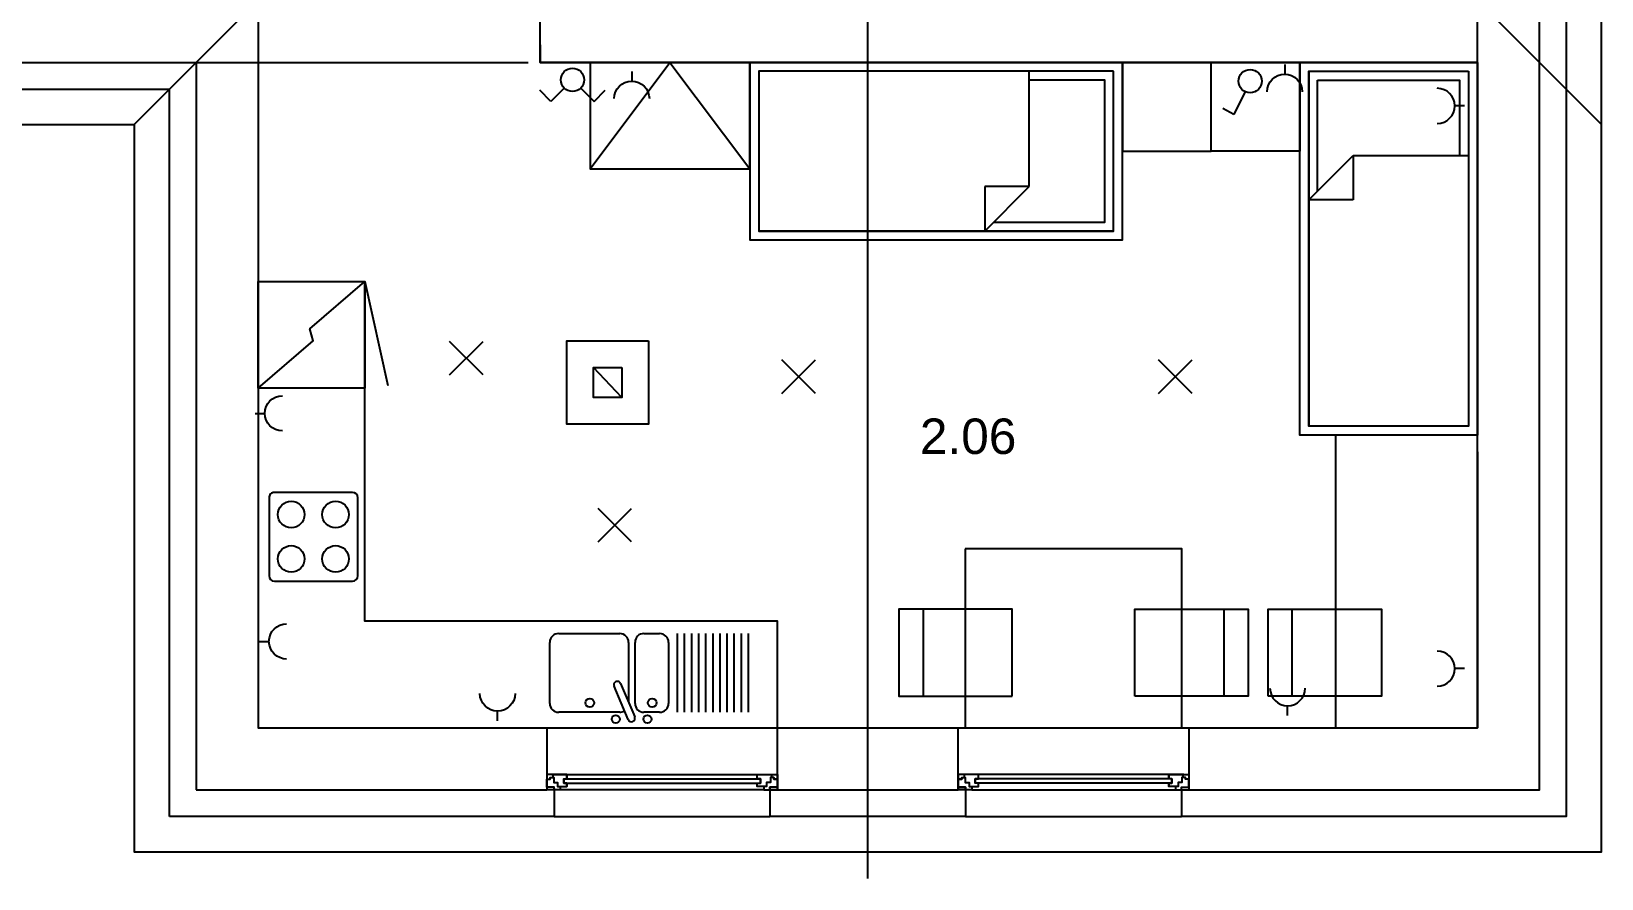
# Model space of a CAD drawing. Header units: millimetres. Extents: x 0 to 97365, y 0 to 29700.
# Drawn here: x 9547 to 18395, y 16503 to 21278 of the extents above; entities that cross this region are included whole.
import ezdxf
from ezdxf.enums import TextEntityAlignment as Align
from ezdxf.lldxf.tags import DXFTag

# ---------------------------------------------------------------- set-up
doc = ezdxf.new("R2010")
doc.units = ezdxf.units.MM
for name, color, linetype in [('DRE_POH', 15, 'Continuous'), ('EL_SVE', 52, 'Continuous'), ('EL_ZAS', 84, 'Continuous'), ('MUR_POH', 64, 'Continuous'), ('MUR_REZ', 3, 'Continuous'), ('NAB-MOB', 10, 'Continuous'), ('NAB_MOB', 1, 'Continuous'), ('OKN_POH', 123, 'Continuous'), ('SAD_REZ', 9, 'Continuous'), ('SAN-POH', 151, 'Continuous'), ('SAN_POH', 151, 'Continuous'), ('TXT_50_MIESTN', 7, 'Continuous')]:
    doc.layers.add(name, color=color, linetype=linetype)
doc.layers.add('NOVE_MUR_YTONG', color=8, linetype='Continuous', lineweight=5)
doc.layers.add('PLO_LIN', color=6, linetype='Continuous', plot=False)
doc.styles.add('ARIAL', font='ARIAL.TTF', dxfattribs={"height": 250})
tags = doc.linetypes.add('DASHDOT', pattern=[25.4, 12.7, -6.35, 0, -6.35]).pattern_tags.tags
tags[10:11] = [DXFTag(74, 4), DXFTag(75, 0), DXFTag(340, '0'), DXFTag(46, 1.0), DXFTag(50, 0.0), DXFTag(44, 0.0), DXFTag(45, 0.0)]
tags[8:9] = [DXFTag(74, 4), DXFTag(75, 0), DXFTag(340, '0'), DXFTag(46, 1.0), DXFTag(50, 0.0), DXFTag(44, 0.0), DXFTag(45, 0.0)]
tags[6:7] = [DXFTag(74, 4), DXFTag(75, 0), DXFTag(340, '0'), DXFTag(46, 1.0), DXFTag(50, 0.0), DXFTag(44, 0.0), DXFTag(45, 0.0)]
tags[4:5] = [DXFTag(74, 4), DXFTag(75, 0), DXFTag(340, '0'), DXFTag(46, 1.0), DXFTag(50, 0.0), DXFTag(44, 0.0), DXFTag(45, 0.0)]
tags = doc.linetypes.add('DASHED', pattern=[0.75, 0.5, -0.25]).pattern_tags.tags
tags[6:7] = [DXFTag(74, 4), DXFTag(75, 0), DXFTag(340, '0'), DXFTag(46, 1.0), DXFTag(50, 0.0), DXFTag(44, 0.0), DXFTag(45, 0.0)]
tags[4:5] = [DXFTag(74, 4), DXFTag(75, 0), DXFTag(340, '0'), DXFTag(46, 1.0), DXFTag(50, 0.0), DXFTag(44, 0.0), DXFTag(45, 0.0)]

# ---------------------------------------------------------------- blocks, each defined once
blk = doc.blocks.new('chlad')
at = {"layer": 'SAN_POH', "ltscale": 0.01}
for points in [[(45165597.1, -2791741.4), (45166197.1, -2791741.4), (45166197.1, -2791141.4), (45165597.1, -2791141.4), (45165597.1, -2791741.4)], [(45165597.1, -2791141.4), (45165906.9, -2791407.6), (45165887.4, -2791475.3), (45166197.1, -2791741.4)], [(45166197.1, -2791741.5), (45166327.3, -2791155.8)]]:
    blk.add_lwpolyline(points, dxfattribs=at)
blk = doc.blocks.new('HFHF')
at = {"layer": 'NAB_MOB', "linetype": 'Continuous'}
for p, q in [((435324.8, -333031.4), (434884.8, -333031.4)), ((434854.8, -333061.4), (434854.8, -333501.4)), ((435354.8, -333501.4), (435354.8, -333061.4)), ((434884.8, -333531.4), (435324.8, -333531.4))]:
    blk.add_line(p, q, dxfattribs=at)
for centre in [(434979.8, -333156.4), (435229.8, -333156.4), (434979.8, -333406.4), (435229.8, -333406.4)]:
    blk.add_circle(centre, 75, dxfattribs=at)
for centre, start, end in [((434884.8, -333061.4), 90, 180), ((435324.8, -333061.4), 0, 90), ((434884.8, -333501.4), 180, 270), ((435324.8, -333501.4), 270, 0)]:
    blk.add_arc(centre, 30, start, end, dxfattribs=at)
blk = doc.blocks.new('drez2')
at = {"layer": 'SAN_POH'}
for p, q in [((45169980.1, -2774487.7), (45169980.1, -2774932)), ((45170020.1, -2774487.7), (45170020.1, -2774932)), ((45170060.2, -2774487.7), (45170060.2, -2774932)), ((45170100.2, -2774487.7), (45170100.2, -2774932)), ((45170140.2, -2774487.7), (45170140.2, -2774932)), ((45170180.3, -2774487.7), (45170180.3, -2774932)), ((45170220.3, -2774487.7), (45170220.3, -2774932)), ((45170260.4, -2774487.7), (45170260.4, -2774932)), ((45170300.4, -2774487.7), (45170300.4, -2774932)), ((45170340.4, -2774487.7), (45170340.4, -2774932)), ((45170380.5, -2774487.7), (45170380.5, -2774932)), ((45170481, -2774487.7), (45170569.8, -2774487.7)), ((45170701.4, -2774650), (45170621.5, -2774462.2)), ((45170632, -2774436), (45170632.1, -2774435.9)), ((45170658.3, -2774446.5), (45170738.2, -2774634.3)), ((45170706, -2774487.7), (45171050, -2774487.7)), ((45170431, -2774882), (45170431, -2774537.7)), ((45170619.8, -2774537.7), (45170619.8, -2774882)), ((45170656, -2774882), (45170656, -2774543.4)), ((45171100, -2774537.7), (45171100, -2774882)), ((45170727.7, -2774660.6), (45170727.6, -2774660.6)), ((45170569.8, -2774932), (45170481, -2774932)), ((45171050, -2774932), (45170706, -2774932))]:
    blk.add_line(p, q, dxfattribs=at)
for centre, radius in [((45170550.1, -2774449.3), 22.6), ((45170728.4, -2774449.3), 22.6), ((45170522.5, -2774541), 24.6), ((45170874.9, -2774541), 24.6)]:
    blk.add_circle(centre, radius, dxfattribs=at)
for centre, radius, start, end in [((45170481, -2774537.7), 50, 90, 180), ((45170569.8, -2774537.7), 50, 0, 90), ((45170639.9, -2774454.4), 20, 113.04876, 203.04876), ((45170639.9, -2774454.3), 20, 23.04876, 113.04876), ((45170706, -2774537.7), 50, 90, 122.49034), ((45171050, -2774537.7), 50, 0, 90), ((45170719.8, -2774642.2), 20, 203.04876, 293.04876), ((45170719.8, -2774642.2), 20, 293.04876, 23.04876), ((45170481, -2774882), 50, 180, 270), ((45170569.8, -2774882), 50, 270, 0), ((45170706, -2774882), 50, 180, 270), ((45171050, -2774882), 50, 270, 0)]:
    blk.add_arc(centre, radius, start, end, dxfattribs=at)
blk = doc.blocks.new('zasuvka')
at = {"layer": 'EL_ZAS', "color": 3}
blk.add_line((17552036.3, 14178799.5), (17552016, 14178799.5), dxfattribs=at)
blk.add_arc((17551978.9, 14178799.5), 37.1, 270, 90, dxfattribs=at)
blk = doc.blocks.new('jednoduchy vypinac')
at = {"layer": 'EL_SVE', "color": 3}
for p, q in [((17505887.7, 14180300.2), (17505858.1, 14180239.3)), ((17505858.1, 14180239.3), (17505828.6, 14180254.8))]:
    blk.add_line(p, q, dxfattribs=at)
blk.add_circle((17505901.3, 14180328.2), 31.1, dxfattribs=at)
blk = doc.blocks.new('SPINAC SERIOVY')
at = {"layer": 'EL_SVE', "color": 3}
for p, q in [((435593, -314288), (435535.9, -314345)), ((435662.8, -314288), (435719.8, -314345)), ((435535.9, -314345), (435490.4, -314296.4)), ((435719.8, -314345), (435765.3, -314296.4))]:
    blk.add_line(p, q, dxfattribs=at)
blk.add_circle((435627.9, -314253.1), 49.4, dxfattribs=at)

msp = doc.modelspace()

# ---------------------------------------------------------------- linework, layer by layer
at = {"layer": 'DRE_POH', "color": 8}
for p, q in [((12479.7, 17090), (13636.7, 17090)), ((16040.4, 17090), (14883.4, 17090)), ((12450.7, 17063), (12450.7, 17018)), ((13674.7, 17003), (12526.7, 17003)), ((13654.7, 17065), (13654.7, 17041)), ((13710.7, 17073), (13710.7, 17045)), ((13750.7, 17063), (13750.7, 17018)), ((14769.4, 17063), (14769.4, 17018)), ((14809.4, 17073), (14809.4, 17045)), ((14845.4, 17003), (15993.4, 17003)), ((14865.4, 17065), (14865.4, 17041)), ((16069.4, 17063), (16069.4, 17018))]:
    msp.add_line(p, q, dxfattribs=at)
at = {"layer": 'DRE_POH', "color": 8, "ltscale": 0.3}
for p, q in [((12564.7, 17090), (12564.7, 17065)), ((15955.4, 17090), (15955.4, 17065)), ((12490.7, 17073), (12490.7, 17045)), ((12546.7, 17065), (12546.7, 17041)), ((12564.7, 17041), (12564.7, 17023)), ((15955.4, 17041), (15955.4, 17023)), ((15973.4, 17065), (15973.4, 17041)), ((16029.4, 17073), (16029.4, 17045))]:
    msp.add_line(p, q, dxfattribs=at)
at = {"layer": 'DRE_POH', "color": 8}
for points in [[(12484.7, 17090), (12450.7, 17090)], [(12450.7, 17090), (12450.7, 17003)], [(13716.7, 17090), (13750.7, 17090)], [(13750.7, 17090), (13750.7, 17003)], [(14769.4, 17090), (14769.4, 17003)], [(14803.4, 17090), (14769.4, 17090)], [(16035.4, 17090), (16069.4, 17090)], [(16069.4, 17090), (16069.4, 17003)], [(12492.7, 17003), (12492.7, 17018), (12450.7, 17018), (12450.7, 17063), (12470.7, 17063)], [(12492.7, 17003), (12450.7, 17003)], [(13708.7, 17003), (13708.7, 17018), (13750.7, 17018), (13750.7, 17063), (13730.7, 17063), (13730.7, 17073)], [(13730.7, 17073), (13730.7, 17063), (13750.7, 17063), (13750.7, 17018), (13708.7, 17018), (13708.7, 17003)], [(13708.7, 17003), (13750.7, 17003)], [(14789.4, 17073), (14789.4, 17063), (14769.4, 17063), (14769.4, 17018), (14811.4, 17018), (14811.4, 17003)], [(14811.4, 17003), (14811.4, 17018), (14769.4, 17018), (14769.4, 17063), (14789.4, 17063), (14789.4, 17073)], [(14811.4, 17003), (14769.4, 17003)], [(16027.4, 17003), (16027.4, 17018), (16069.4, 17018), (16069.4, 17063), (16049.4, 17063)], [(16027.4, 17003), (16069.4, 17003)]]:
    msp.add_lwpolyline(points, dxfattribs=at)
for points in [[(12484.7, 17090), (12484.7, 17073), (12490.7, 17073), (12490.7, 17045), (12511.7, 17045), (12511.7, 17023), (12564.7, 17023), (12564.7, 17041), (12546.7, 17041), (12546.7, 17065), (12564.7, 17065), (12564.7, 17090), (12484.7, 17090)], [(13716.7, 17090), (13716.7, 17073), (13710.7, 17073), (13710.7, 17045), (13689.7, 17045), (13689.7, 17023), (13636.7, 17023), (13636.7, 17041), (13654.7, 17041), (13654.7, 17065), (13636.7, 17065), (13636.7, 17090), (13716.7, 17090)], [(14803.4, 17090), (14803.4, 17073), (14809.4, 17073), (14809.4, 17045), (14830.4, 17045), (14830.4, 17023), (14883.4, 17023), (14883.4, 17041), (14865.4, 17041), (14865.4, 17065), (14883.4, 17065), (14883.4, 17090), (14803.4, 17090)], [(16035.4, 17090), (16035.4, 17073), (16029.4, 17073), (16029.4, 17045), (16008.4, 17045), (16008.4, 17023), (15955.4, 17023), (15955.4, 17041), (15973.4, 17041), (15973.4, 17065), (15955.4, 17065), (15955.4, 17090), (16035.4, 17090)], [(12526.7, 17003), (12492.7, 17003), (12492.7, 17018), (12450.7, 17018), (12450.7, 17063), (12470.7, 17063), (12470.7, 17073), (12490.7, 17073), (12490.7, 17045), (12511.7, 17045), (12511.7, 17023), (12526.7, 17023)], [(13674.7, 17003), (13708.7, 17003), (13708.7, 17018), (13750.7, 17018), (13750.7, 17063), (13730.7, 17063), (13730.7, 17073), (13710.7, 17073), (13710.7, 17045), (13689.7, 17045), (13689.7, 17023), (13674.7, 17023)], [(14845.4, 17003), (14811.4, 17003), (14811.4, 17018), (14769.4, 17018), (14769.4, 17063), (14789.4, 17063), (14789.4, 17073), (14809.4, 17073), (14809.4, 17045), (14830.4, 17045), (14830.4, 17023), (14845.4, 17023)], [(15993.4, 17003), (16027.4, 17003), (16027.4, 17018), (16069.4, 17018), (16069.4, 17063), (16049.4, 17063), (16049.4, 17073), (16029.4, 17073), (16029.4, 17045), (16008.4, 17045), (16008.4, 17023), (15993.4, 17023)]]:
    msp.add_lwpolyline(points, close=True, dxfattribs=at)
at = {"layer": 'EL_SVE', "color": 3}
for p, q in [((11903.3, 19341.8), (12091.9, 19530.4)), ((12091.9, 19341.8), (11903.3, 19530.4)), ((13964.3, 19237.6), (13775.7, 19426.2)), ((13775.7, 19237.6), (13964.3, 19426.2)), ((15898.8, 19237.6), (16087.4, 19426.2)), ((16087.4, 19237.6), (15898.8, 19426.2)), ((12740.5, 18400.5), (12929.1, 18589)), ((12929.1, 18400.5), (12740.5, 18589))]:
    msp.add_line(p, q, dxfattribs=at)
at = {"layer": 'MUR_POH', "color": 8}
for p, q in [((10325, 16853), (10325, 20952.5)), ((12492.7, 16853), (10325, 16853))]:
    msp.add_line(p, q, dxfattribs=at)
at = {"layer": 'MUR_POH', "color": 8, "linetype": 'DASHDOT', "ltscale": 10}
msp.add_lwpolyline([(18395, 26703), (3845, 26703), (3845, 20753), (10125, 20753), (10125, 16653), (18395, 16653)], close=True, dxfattribs=at)
for points in [[(14260, 16503), (14260, 26703)], [(10125, 20753), (13100, 23728), (3845, 23728)], [(18395, 20753), (15420, 23728), (18395, 23728)]]:
    msp.add_lwpolyline(points, dxfattribs=at)
at = {"layer": 'MUR_POH', "color": 8}
for points in [[(18195, 22811.4), (18195, 16853), (16027.4, 16853)], [(7080.3, 21104.3), (7080.3, 20952.5), (10325, 20952.5)], [(12874.4, 19214.1), (12714.4, 19384.1)], [(12450.7, 17353), (13750.7, 17353)], [(14769.4, 17353), (16069.4, 17353)], [(12492.7, 17010.5), (12492.7, 16853)], [(13708.7, 17003), (13708.7, 16853)], [(14811.4, 17003), (14811.4, 16853)], [(16027.4, 17003), (16027.4, 16853)], [(12492.7, 16853), (13708.7, 16853)], [(14811.4, 16853), (13708.7, 16853)], [(14811.4, 16853), (16027.4, 16853)]]:
    msp.add_lwpolyline(points, dxfattribs=at)
at = {"layer": 'MUR_POH', "color": 8, "linetype": 'DASHED', "ltscale": 200}
msp.add_lwpolyline([(10475, 21103), (12346, 21103)], dxfattribs=at)
at = {"layer": 'MUR_POH'}
msp.add_lwpolyline([(14769.4, 17353), (16069.4, 17353)], dxfattribs=at)
at = {"layer": 'MUR_REZ', "color": 8}
for p, q in [((15645, 21053), (13645, 21053)), ((15645, 21053), (13645, 21053)), ((15645, 21053), (13645, 21053)), ((15645, 21053), (13645, 21053)), ((15170, 20403), (15170, 21053)), ((15595, 21053), (15170, 21053)), ((15595, 21053), (15170, 21053)), ((16745, 21053), (16745, 19053)), ((16745, 21053), (16745, 19053)), ((16745, 21053), (16745, 19053)), ((16745, 21053), (16745, 19053)), ((16745, 21003), (16745, 20578)), ((16745, 21003), (16745, 20578)), ((16795, 20378), (16795, 21003)), ((16795, 20378), (16795, 21003)), ((17645, 21053), (17645, 19053)), ((17645, 21053), (17645, 19053)), ((17645, 21053), (17645, 19053)), ((17645, 21053), (17645, 19053)), ((17645, 21003), (17645, 20578)), ((17645, 21003), (17645, 20578)), ((16745, 20328), (16995, 20578)), ((16745, 20328), (16995, 20578)), ((16995, 20578), (16995, 20328)), ((16995, 20578), (17645, 20578)), ((16995, 20578), (16995, 20328)), ((14920, 20153), (15170, 20403)), ((15170, 20403), (14920, 20403)), ((14920, 20403), (14920, 20153)), ((14920, 20153), (15170, 20403)), ((15170, 20403), (14920, 20403)), ((14920, 20403), (14920, 20153)), ((16995, 20328), (16745, 20328)), ((16995, 20328), (16745, 20328)), ((14970, 20203), (15595, 20203)), ((14970, 20203), (15595, 20203)), ((15645, 20153), (13645, 20153)), ((15645, 20153), (13645, 20153)), ((15645, 20153), (13645, 20153)), ((15645, 20153), (13645, 20153)), ((15595, 20153), (15170, 20153)), ((15595, 20153), (15170, 20153)), ((17645, 19053), (16745, 19053)), ((17645, 19053), (16745, 19053)), ((16745, 19053), (16745, 19053)), ((16745, 19053), (16745, 19053)), ((17645, 19053), (16745, 19053)), ((17645, 19053), (16745, 19053)), ((16745, 19053), (16745, 19053)), ((16745, 19053), (16745, 19053))]:
    msp.add_line(p, q, dxfattribs=at)
for points in [[(16069.4, 17003), (18045, 17003), (18045, 22777.4)], [(16069.4, 17353), (17695, 17353), (17695, 22777.4)], [(12413.8, 21203), (12413.8, 21203), (12413.8, 22357.8)], [(7156.3, 21453), (10825, 21453), (10825, 17353), (12450.7, 17353)], [(12413.8, 21203), (12413.8, 21103), (17695, 21103)], [(7156.3, 21103), (10475, 21103), (10475, 17003)], [(10825, 21103), (10825, 21103), (10825, 20190.8)], [(13595, 21103), (12695, 21103), (12695, 20503), (13595, 20503), (13595, 21103)], [(12695, 20503), (13145, 21103), (13595, 20503)], [(14970, 20203), (15595, 20203), (15595, 21003), (15170, 21003)], [(16795, 21003), (17595, 21003), (17595, 20578)], [(13024.4, 19534.1), (13024.4, 19064.1), (12564.4, 19064.1), (12564.4, 19534.1), (13024.4, 19534.1)], [(17695, 18907.6), (17695, 17353)], [(17695, 18907.6), (17695, 17353)], [(15074.3, 17531.4), (15074.3, 18021.7), (14435.1, 18021.7), (14435.1, 17531.4), (15074.3, 17531.4)], [(14571.7, 18021.7), (14571.7, 17531.4)], [(15764.4, 17531.4), (15764.4, 18021.7), (16403.6, 18021.7), (16403.6, 17531.4), (15764.4, 17531.4)], [(16267.1, 18021.7), (16267.1, 17531.4)], [(16651.8, 17531.4), (16651.8, 18021.7)], [(10825, 17845.5), (10825, 17353), (12450.7, 17353)], [(12450.7, 17353), (12450.7, 17003)], [(12450.7, 17353), (12450.7, 17003)], [(13750.7, 17353), (14769.4, 17353)], [(13750.7, 17353), (14769.4, 17353)], [(13750.7, 17003), (13750.7, 17353)], [(13750.7, 17003), (13750.7, 17353)], [(14769.4, 17003), (14769.4, 17353)], [(16069.4, 17353), (17695, 17353)], [(16069.4, 17353), (16069.4, 17003)], [(10475, 17003), (12450.7, 17003)], [(10475, 17003), (12450.7, 17003)], [(13750.7, 17003), (14769.4, 17003)], [(13750.7, 17003), (14769.4, 17003)], [(16069.4, 17003), (18045, 17003)]]:
    msp.add_lwpolyline(points, dxfattribs=at)
for points in [[(15695, 21103), (13595, 21103), (13595, 20103), (15695, 20103)], [(15695, 21103), (13595, 21103), (13595, 20103), (15695, 20103)], [(15695, 20603), (16195, 20603), (16195, 21103), (15695, 21103)], [(15695, 20603), (16195, 20603), (16195, 21103), (15695, 21103)], [(16195, 20603), (16195, 21103), (16695, 21103), (16695, 20603)], [(16195, 20603), (16195, 21103), (16695, 21103), (16695, 20603)], [(17695, 21103), (17695, 19003), (16695, 19003), (16695, 21103)], [(17695, 21103), (17695, 19003), (16695, 19003), (16695, 21103)], [(15645, 21053), (13645, 21053), (13645, 20153), (15645, 20153)], [(15645, 21053), (13645, 21053), (13645, 20153), (15645, 20153)], [(17645, 21053), (17645, 19053), (16745, 19053), (16745, 21053)], [(17645, 21053), (17645, 19053), (16745, 19053), (16745, 21053)], [(12874.4, 19384.1), (12874.4, 19214.1), (12714.4, 19214.1), (12714.4, 19384.1)], [(16895, 19003), (16895, 17353), (17695, 17353), (17695, 19003)], [(14808.7, 18362.1), (14808.7, 17353), (16030, 17353), (16030, 18362.1)], [(16515.2, 17531.4), (16515.2, 18021.7), (17154.4, 18021.7), (17154.4, 17531.4)]]:
    msp.add_lwpolyline(points, close=True, dxfattribs=at)
at = {"layer": 'MUR_REZ'}
msp.add_lwpolyline([(17695, 18907.6), (17695, 17353)], dxfattribs=at)
msp.add_lwpolyline([(17695, 18907.6), (17695, 17353)], dxfattribs=at)
at = {"layer": 'OKN_POH', "color": 8}
for p, q in [((12546.7, 17065), (13654.7, 17065)), ((12546.7, 17041), (13654.7, 17041)), ((15973.4, 17065), (14865.4, 17065)), ((15973.4, 17041), (14865.4, 17041))]:
    msp.add_line(p, q, dxfattribs=at)
at = {"layer": 'PLO_LIN', "color": 8}
msp.add_lwpolyline([(10825, 17353), (17695, 17353), (17695, 21103), (12413.8, 21103), (12413.8, 22357.8), (10825, 22357.8)], close=True, dxfattribs=at)
at = {"layer": 'SAN-POH', "color": 8, "flags": 128}
msp.add_lwpolyline([(13750.7, 17353), (13750.7, 17953.1), (11425, 17953.1), (11425, 19868.1)], dxfattribs=at)

# ---------------------------------------------------------------- block references
at = {"layer": 'MUR_REZ', "color": 8}
for name, p, xscale, yscale, zscale in [('jednoduchy vypinac', (-37017739.7, -29977826.6), 2.115523986177211, 2.115523986177211, 2.115523986177211), ('zasuvka', (-46787808.2, -37789273.7), 2.666666666667731, 2.666666666667731, 2.666666666667731)]:
    msp.add_blockref(name, p, dxfattribs=dict(at, xscale=xscale, yscale=yscale, zscale=zscale))
at = {"layer": 'MUR_REZ', "color": 8, "xscale": -2.666666666667731, "yscale": 2.666666666667731, "zscale": 2.666666666667731, "rotation": -90.00000000000001}
for p in [(-37793522.7, -46784339.4), (-37797202.1, -46784378.1)]:
    msp.add_blockref('zasuvka', p, dxfattribs=at)
at = {"layer": 'MUR_REZ', "color": 8, "rotation": 180}
msp.add_blockref('HFHF', (446240.6, -314851.7), dxfattribs=at)
at = {"layer": 'NAB-MOB', "color": 8, "xscale": -1, "rotation": 180}
msp.add_blockref('chlad', (-45154772.1, -2771873.4), dxfattribs=at)
at = {"layer": 'NAB-MOB', "color": 8, "rotation": 180}
msp.add_blockref('drez2', (45183567.9, -2757047.5), dxfattribs=at)
at = {"layer": 'NOVE_MUR_YTONG', "xscale": 1.333333333333866, "yscale": 1.333333333333866, "zscale": 1.333333333333866}
msp.add_blockref('SPINAC SERIOVY', (-568241.3, 440008.9), dxfattribs=at)
msp.add_blockref('SPINAC SERIOVY', (-568241.3, 440008.9), dxfattribs=at)
at = {"layer": 'SAD_REZ', "yscale": 2.666666666667731, "zscale": 2.666666666667731}
for p, xscale in [((46816238.1, -37791006.7), -2.666666666667731), ((46816261.5, -37792292.5), -2.666666666667731), ((-46787808.2, -37792445.5), 2.666666666667731)]:
    msp.add_blockref('zasuvka', p, dxfattribs=dict(at, xscale=xscale))
for p, xscale, rotation in [((37822305.3, 46822823.3), -2.666666666667731, 90), ((-37793506.7, 46822853.1), 2.666666666667731, -90.00000000000001)]:
    msp.add_blockref('zasuvka', p, dxfattribs=dict(at, xscale=xscale, rotation=rotation))

# ---------------------------------------------------------------- texts
at = {"layer": 'TXT_50_MIESTN', "color": 8, "style": 'ARIAL'}
msp.add_text('2.06', height=200, dxfattribs=at).set_placement((14825.3, 18896.2), align=Align.CENTER)

doc.saveas('drawing.dxf')
